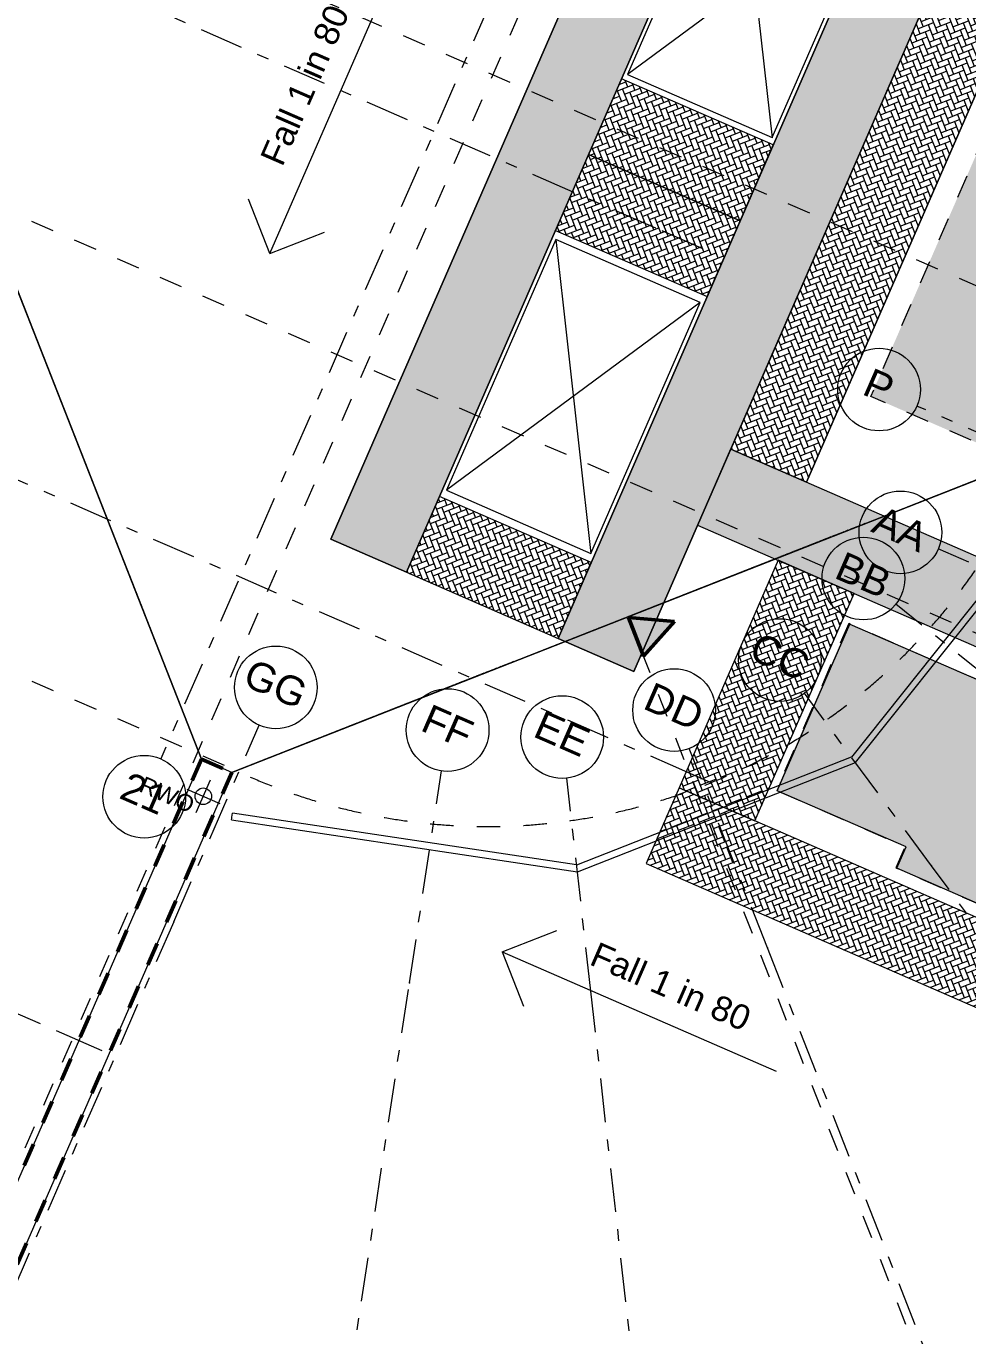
# Model space of a CAD drawing. Header units: millimetres. Extents: x -50172 to 90294, y -80883 to 25069.
# Drawn here: x -32362 to -20971, y -57114 to -41278 of the extents above; entities that cross this region are included whole.
import ezdxf
from ezdxf.enums import TextEntityAlignment as Align

# ---------------------------------------------------------------- set-up
doc = ezdxf.new("R2010")
doc.units = ezdxf.units.MM
doc.header["$MEASUREMENT"] = 0
for name, pattern in [('Dashed', [564.444447, 282.222223, -282.222223]), ('Dot & Dashed', [670.277762, 352.777767, -176.388884, 0, -141.111112]), ('Double Dashed', [1093.611073, 529.166651, -211.666656, 141.111112, -211.666656]), ('Hidden Line', [55, 45, -10])]:
    doc.linetypes.add(name, pattern=pattern)
for name, color, linetype in [('A-20-M_Floor_Slab', 7, 'Continuous'), ('A-20-M_Roof', 7, 'Continuous'), ('A-20-M_Roof_Accessory', 7, 'Continuous'), ('A-25-M_Curtain_Wall', 7, 'Continuous'), ('A-25-M_Wall_Ext', 7, 'Continuous'), ('A-25-M_Wall_Int', 7, 'Continuous'), ('A-95-MC_Marker_Section_P2.Marker', 7, 'Continuous'), ('New_A-15-MG_Structural_Grid_Phase_2', 7, 'Continuous'), ('New_A-20-M_Roof_Accessory', 7, 'Continuous'), ('New_A-95-P_Drawing', 7, 'Continuous')]:
    doc.layers.add(name, color=color, linetype=linetype)
for name, color, linetype, lineweight, true_color in [('A-20-M_Floor_Slab_Pen_No__107', 7, 'Continuous', 15, 0xa6a6a6), ('A-20-M_Roof_Accessory_Pen_No__81', 7, 'Continuous', 20, 0x6a6a6a), ('A-25-M_Curtain_Wall_Pen_No__69', 7, 'Continuous', 20, 0x606060), ('A-25-M_Wall_Ext_Pen_No__107', 7, 'Continuous', 15, 0xa6a6a6), ('A-95-MC_Marker_Section_P2.Marker_Pen_No__25', 7, 'Continuous', 50, 0x2a2a2a), ('New_A-15-MG_Structural_Grid_Phase_2_Pen_No__222', 7, 'Continuous', 13, 0x65af33), ('New_A-20-M_Roof_Accessory_Pen_No__61', 7, 'Continuous', 20, 0x6a6a6a), ('New_A-20-M_Roof_Accessory_Pen_No__81', 7, 'Continuous', 20, 0x6a6a6a), ('New_A-95-P_Drawing_Pen_No__82', 7, 'Continuous', 20, 0xaaaaaa)]:
    doc.layers.add(name, color=color, linetype=linetype, lineweight=lineweight, true_color=true_color)
for name, color, linetype, lineweight in [('A-20-M_Floor_Slab_Pen_No__195', 7, 'Continuous', 35), ('A-20-M_Floor_Slab_Pen_No__4', 7, 'Continuous', 20), ('A-20-M_Roof_Accessory_Pen_No__1', 7, 'Continuous', 13), ('A-20-M_Roof_Accessory_Pen_No__150', 7, 'Continuous', 0), ('A-20-M_Roof_Accessory_Pen_No__156', 5, 'Continuous', 50), ('A-20-M_Roof_Accessory_Pen_No__89', 8, 'Continuous', 20), ('A-20-M_Roof_Pen_No__93', 8, 'Continuous', 13), ('A-25-M_Curtain_Wall_Pen_No__90', 8, 'Continuous', 20), ('A-25-M_Wall_Ext_Pen_No__1', 7, 'Continuous', 13), ('A-25-M_Wall_Int_Pen_No__87', 8, 'Continuous', 20), ('A-95-MC_Marker_Section_P2.Marker_Pen_No__1', 7, 'Continuous', 13), ('New_A-20-M_Roof_Accessory_Pen_No__1', 7, 'Continuous', 13), ('New_A-20-M_Roof_Accessory_Pen_No__156', 5, 'Continuous', 50), ('New_A-95-P_Drawing_Pen_No__1', 7, 'Continuous', 13), ('New_A-95-P_Drawing_Pen_No__89', 8, 'Continuous', 20), ('New_A-95-P_Text_1_50_GA_Pen_No__1', 7, 'Continuous', 13)]:
    doc.layers.add(name, color=color, linetype=linetype, lineweight=lineweight)
doc.styles.add('GENERATED_STYLE_4', font='')
doc.styles.get('GENERATED_STYLE_4').set_extended_font_data('Swis721 BT')
pattern_1 = [(60, (0, 0), (-43.30127, 25), []), (120, (0, 0), (43.30127, 25), [])]

# ---------------------------------------------------------------- blocks, each defined once
blk = doc.blocks.new('Slab_9_1', base_point=(-25087, -41864))
at = {"layer": 'A-20-M_Roof_Accessory_Pen_No__89', "linetype": 'Continuous', "flags": 128}
blk.add_lwpolyline([(-25087, -41864), (-23338, -42626), (-22016, -39594), (-23765, -38831)], close=True, dxfattribs=at)
blk = doc.blocks.new('Slab_10_1', base_point=(-27279, -46890))
at = {"layer": 'A-20-M_Roof_Accessory_Pen_No__89', "linetype": 'Continuous', "flags": 128}
blk.add_lwpolyline([(-27279, -46890), (-25530, -47653), (-24208, -44620), (-25957, -43858)], close=True, dxfattribs=at)
blk = doc.blocks.new('Wall_413_1', base_point=(-38295, -69817))
at = {"layer": 'A-25-M_Wall_Ext_Pen_No__107', "linetype": 'Continuous'}
h = blk.add_hatch(dxfattribs=at)
h.set_pattern_fill('Batt_Insulation_0001', color=256, style=0, pattern_type=2)
h.set_pattern_definition(pattern_1)
h.paths.add_polyline_path([(-38273, -69770, 0.41731), (-673, -54990), (-765, -54950, -0.417301), (-38232, -69679)])
h = blk.add_hatch(dxfattribs=at)
h.set_pattern_fill('Plywood_0001', color=256, style=0, pattern_type=2)
h.set_pattern_definition([(0, (0, 0), (0, 200), [])])
h.paths.add_polyline_path([(-38232, -69679, 0.417301), (-765, -54950), (-781, -54943, -0.417299), (-38224, -69662)])
at = {"layer": 'A-25-M_Wall_Ext_Pen_No__107', "linetype": 'Continuous', "lineweight": 0, "true_color": 0x535353}
for points in [[(-38224, -69662, 0.417299), (-781, -54943), (-783, -54942, -0.417299), (-38223, -69660)], [(-38161, -69524, 0.417286), (-921, -54883), (-923, -54882, -0.417285), (-38160, -69522)]]:
    blk.add_hatch(color=251, dxfattribs=at).paths.add_polyline_path(points)
at = {"layer": 'A-25-M_Wall_Ext_Pen_No__107', "linetype": 'Continuous'}
h = blk.add_hatch(dxfattribs=at)
h.set_pattern_fill('Plaster_0001', color=256, style=0, pattern_type=2)
h.set_pattern_definition([(201.458, (0, 0), (-63.3617, 161.19955), [0, -100]), (201.458, (-14.85, -98.89), (-63.3617, 161.19955), [0, -100])])
h.paths.add_polyline_path([(-38160, -69522, 0.417285), (-923, -54882), (-937, -54876, -0.417284), (-38154, -69508)])
blk.add_hatch(color=256, dxfattribs=at).paths.add_polyline_path([(-38295, -69817, 0.417314), (-625, -55010), (-650, -55000, -0.417312), (-38283, -69792)])
h = blk.add_hatch(dxfattribs=at)
h.set_pattern_fill('Batt_Insulation_0001', color=256, style=0, pattern_type=2)
h.set_pattern_definition(pattern_1)
h.paths.add_polyline_path([(-38283, -69792, 0.417312), (-650, -55000), (-673, -54990, -0.41731), (-38273, -69770)])
at = {"layer": 'A-25-M_Wall_Ext_Pen_No__1', "linetype": 'Continuous'}
for radius, start, end in [(28318, 246.1585, 336.7618), (28300, 246.159, 336.7619), (28298, 246.159, 336.7619), (28148, 246.1625, 336.7628), (28146, 246.1625, 336.7628), (28131, 246.1629, 336.7629), (28470, 246.1551, 336.7609), (28443, 246.1557, 336.7611), (28418, 246.1562, 336.7612)]:
    blk.add_arc((-26785, -43777), radius, start, end, dxfattribs=at)
blk = doc.blocks.new('Wall_436_1', base_point=(-29877, -50874))
at = {"layer": 'A-25-M_Wall_Int_Pen_No__87', "linetype": 'Continuous', "flags": 128}
for points in [[(-29873, -50843), (-29866, -50795)], [(-29866, -50795), (-29865, -50794)], [(-25704, -51421), (-29865, -50794)], [(-29877, -50874), (-29875, -50859)], [(-29877, -50874), (-25694, -51503)], [(-29875, -50859), (-29873, -50844)], [(-29873, -50844), (-29873, -50843)]]:
    blk.add_lwpolyline(points, dxfattribs=at)
blk = doc.blocks.new('Wall_437_1', base_point=(-25694, -51503))
at = {"layer": 'A-25-M_Wall_Int_Pen_No__87', "linetype": 'Continuous', "flags": 128}
for points in [[(-22380, -50116), (-25704, -51421)], [(-25694, -51503), (-22331, -50183)]]:
    blk.add_lwpolyline(points, dxfattribs=at)
blk = doc.blocks.new('Wall_438_1', base_point=(-22331, -50183))
at = {"layer": 'A-25-M_Wall_Int_Pen_No__87', "linetype": 'Continuous', "flags": 128}
for points in [[(-19754, -46825), (-22380, -50116)], [(-19753, -46825), (-19754, -46825)], [(-19715, -46855), (-19753, -46825)], [(-19715, -46856), (-19715, -46855)], [(-19703, -46865), (-19715, -46856)], [(-19691, -46875), (-19703, -46865)], [(-22331, -50183), (-19691, -46875)]]:
    blk.add_lwpolyline(points, dxfattribs=at)
blk = doc.blocks.new('Wall_450_1', base_point=(-30501, -71268))
at = {"layer": 'A-20-M_Floor_Slab_Pen_No__107', "linetype": 'Continuous'}
h = blk.add_hatch(dxfattribs=at)
h.set_pattern_fill('Batt_Insulation_0001', color=256, style=0, pattern_type=2)
h.set_pattern_definition(pattern_1)
h.paths.add_polyline_path([(-1293, -54721, -0.336913), (-30502, -71270), (-30515, -71368, 0.336913), (-1203, -54760)])
at = {"layer": 'A-20-M_Floor_Slab_Pen_No__195', "linetype": 'Hidden Line'}
for radius in [27739, 27737]:
    blk.add_arc((-26784, -43782), radius, 262.2968, 336.7743, dxfattribs=at)
at = {"layer": 'A-20-M_Floor_Slab_Pen_No__4', "linetype": 'Continuous'}
blk.add_arc((-26784, -43782), 27837, 262.2968, 336.7743, dxfattribs=at)
blk = doc.blocks.new('Morph_1_1')
at = {"layer": 'A-20-M_Roof_Pen_No__93', "linetype": 'Continuous', "flags": 128}
for points in [[(-30242, -50141), (-38471, -69014)], [(-29875, -50301), (-30242, -50141)], [(-37898, -68700), (-29875, -50301)]]:
    blk.add_lwpolyline(points, dxfattribs=at)
blk = doc.blocks.new('Morph_2_1')
at = {"layer": 'A-20-M_Roof_Pen_No__93', "linetype": 'Continuous', "flags": 128}
for points in [[(-29875, -50301), (-20134, -46476)], [(-37898, -68700), (-29875, -50301)]]:
    blk.add_lwpolyline(points, dxfattribs=at)
blk = doc.blocks.new('Morph_5_1')
at = {"layer": 'A-20-M_Roof_Pen_No__93', "linetype": 'Continuous', "flags": 128}
for points in [[(-30242, -50141), (-36281, -34763)], [(-20134, -46476), (-29875, -50301)], [(-29875, -50301), (-30242, -50141)]]:
    blk.add_lwpolyline(points, dxfattribs=at)
blk = doc.blocks.new('Morph_6_1')
at = {"layer": 'A-20-M_Roof_Pen_No__93', "linetype": 'Continuous', "flags": 128}
for points in [[(-36281, -34762), (-30242, -50141)], [(-30242, -50141), (-38471, -69014)]]:
    blk.add_lwpolyline(points, dxfattribs=at)
blk = doc.blocks.new('Standard grid marker_5')
at = {"layer": 'New_A-15-MG_Structural_Grid_Phase_2_Pen_No__222', "linetype": 'Double Dashed'}
for p, q in [((705, 0), (14640, 0)), ((14640, 0), (15346, 0))]:
    blk.add_line(p, q, dxfattribs=at)
at = {"layer": 'New_A-15-MG_Structural_Grid_Phase_2_Pen_No__222', "style": 'GENERATED_STYLE_4'}
blk.add_attdef('AC_MarkerText_1', text='', height=350, rotation=360, dxfattribs=at).set_placement((-500, 43), align=Align.MIDDLE_CENTER)
blk = doc.blocks.new('Standard grid marker_6')
at = {"layer": 'New_A-15-MG_Structural_Grid_Phase_2_Pen_No__222', "linetype": 'Double Dashed'}
for p, q in [((705, 0), (20649, 0)), ((20649, 0), (21354, 0))]:
    blk.add_line(p, q, dxfattribs=at)
at = {"layer": 'New_A-15-MG_Structural_Grid_Phase_2_Pen_No__222', "style": 'GENERATED_STYLE_4'}
blk.add_attdef('AC_MarkerText_1', text='', height=350, rotation=360, dxfattribs=at).set_placement((-500, 34), align=Align.MIDDLE_CENTER)
blk = doc.blocks.new('Standard grid marker_7')
at = {"layer": 'New_A-15-MG_Structural_Grid_Phase_2_Pen_No__222', "linetype": 'Double Dashed'}
for p, q in [((705, 0), (17720, 0)), ((17720, 0), (18425, 0))]:
    blk.add_line(p, q, dxfattribs=at)
at = {"layer": 'New_A-15-MG_Structural_Grid_Phase_2_Pen_No__222', "style": 'GENERATED_STYLE_4'}
blk.add_attdef('AC_MarkerText_1', text='', height=350, rotation=360, dxfattribs=at).set_placement((-500, 43), align=Align.MIDDLE_CENTER)
blk = doc.blocks.new('Standard grid marker_9')
at = {"layer": 'New_A-15-MG_Structural_Grid_Phase_2_Pen_No__222', "linetype": 'Double Dashed'}
for q in [(19508, 0), (0, 0)]:
    blk.add_line((2591, 0), q, dxfattribs=at)
at = {"layer": 'New_A-15-MG_Structural_Grid_Phase_2_Pen_No__222', "linetype": 'Continuous'}
blk.add_circle((-500, 0), 500, dxfattribs=at)
at = {"layer": 'New_A-15-MG_Structural_Grid_Phase_2_Pen_No__222', "linetype": 'Double Dashed'}
blk.add_point((2591, 0), dxfattribs=at)
blk.add_point((2591, 0), dxfattribs=at)
at = {"layer": 'New_A-15-MG_Structural_Grid_Phase_2_Pen_No__222', "style": 'GENERATED_STYLE_4'}
for tag, p in [('AC_MarkerText_1_0', (-500, 43)), ('AC_MarkerText_1_1', (22599, 43))]:
    blk.add_attdef(tag, text='', height=350, rotation=90, dxfattribs=at).set_placement(p, align=Align.MIDDLE_CENTER)
blk = doc.blocks.new('Standard grid marker_10')
at = {"layer": 'New_A-15-MG_Structural_Grid_Phase_2_Pen_No__222', "linetype": 'Double Dashed'}
for p, q in [((2591, 0), (19605, 0)), ((19605, 0), (22196, 0))]:
    blk.add_line(p, q, dxfattribs=at)
at = {"layer": 'New_A-15-MG_Structural_Grid_Phase_2_Pen_No__222', "linetype": 'Continuous'}
blk.add_circle((22696, 0), 500, dxfattribs=at)
at = {"layer": 'New_A-15-MG_Structural_Grid_Phase_2_Pen_No__222', "linetype": 'Double Dashed'}
blk.add_point((19605, 0), dxfattribs=at)
blk.add_point((19605, 0), dxfattribs=at)
at = {"layer": 'New_A-15-MG_Structural_Grid_Phase_2_Pen_No__222', "style": 'GENERATED_STYLE_4'}
for tag, p in [('AC_MarkerText_1_0', (-500, 43)), ('AC_MarkerText_1_1', (22696, 43))]:
    blk.add_attdef(tag, text='', height=350, rotation=255.0108, dxfattribs=at).set_placement(p, align=Align.MIDDLE_CENTER)
blk = doc.blocks.new('Standard grid marker_11')
at = {"layer": 'New_A-15-MG_Structural_Grid_Phase_2_Pen_No__222', "linetype": 'Double Dashed'}
for p, q in [((2591, 0), (19495, 0)), ((19495, 0), (22085, 0))]:
    blk.add_line(p, q, dxfattribs=at)
at = {"layer": 'New_A-15-MG_Structural_Grid_Phase_2_Pen_No__222', "linetype": 'Continuous'}
blk.add_circle((22585, 0), 500, dxfattribs=at)
at = {"layer": 'New_A-15-MG_Structural_Grid_Phase_2_Pen_No__222', "linetype": 'Double Dashed'}
blk.add_point((19495, 0), dxfattribs=at)
blk.add_point((19495, 0), dxfattribs=at)
at = {"layer": 'New_A-15-MG_Structural_Grid_Phase_2_Pen_No__222', "style": 'GENERATED_STYLE_4'}
for tag, p in [('AC_MarkerText_1_0', (-500, 43)), ('AC_MarkerText_1_1', (22585, 43))]:
    blk.add_attdef(tag, text='', height=350, rotation=240.0028, dxfattribs=at).set_placement(p, align=Align.MIDDLE_CENTER)
blk = doc.blocks.new('Standard grid marker_12')
at = {"layer": 'New_A-15-MG_Structural_Grid_Phase_2_Pen_No__222', "linetype": 'Double Dashed'}
for p, q in [((2591, 0), (19515, 0)), ((19515, 0), (19515, 0)), ((19515, 0), (22105, 0))]:
    blk.add_line(p, q, dxfattribs=at)
at = {"layer": 'New_A-15-MG_Structural_Grid_Phase_2_Pen_No__222', "linetype": 'Continuous'}
blk.add_circle((22605, 0), 500, dxfattribs=at)
at = {"layer": 'New_A-15-MG_Structural_Grid_Phase_2_Pen_No__222', "linetype": 'Double Dashed'}
blk.add_point((19515, 0), dxfattribs=at)
at = {"layer": 'New_A-15-MG_Structural_Grid_Phase_2_Pen_No__222', "style": 'GENERATED_STYLE_4'}
for tag, p in [('AC_MarkerText_1_0', (-500, 43)), ('AC_MarkerText_1_1', (22605, 43))]:
    blk.add_attdef(tag, text='', height=350, rotation=225.0159, dxfattribs=at).set_placement(p, align=Align.MIDDLE_CENTER)
blk = doc.blocks.new('Standard grid marker_13')
at = {"layer": 'New_A-15-MG_Structural_Grid_Phase_2_Pen_No__222', "linetype": 'Double Dashed'}
for p, q in [((2591, 0), (19354, 0)), ((19354, 0), (21945, 0))]:
    blk.add_line(p, q, dxfattribs=at)
at = {"layer": 'New_A-15-MG_Structural_Grid_Phase_2_Pen_No__222', "linetype": 'Continuous'}
blk.add_circle((22445, 0), 500, dxfattribs=at)
at = {"layer": 'New_A-15-MG_Structural_Grid_Phase_2_Pen_No__222', "linetype": 'Double Dashed'}
blk.add_point((19354, 0), dxfattribs=at)
blk.add_point((19354, 0), dxfattribs=at)
at = {"layer": 'New_A-15-MG_Structural_Grid_Phase_2_Pen_No__222', "style": 'GENERATED_STYLE_4'}
for tag, p in [('AC_MarkerText_1_0', (-500, 44)), ('AC_MarkerText_1_1', (22445, 44))]:
    blk.add_attdef(tag, text='', height=350, rotation=210.0234, dxfattribs=at).set_placement(p, align=Align.MIDDLE_CENTER)
blk = doc.blocks.new('Standard grid marker_14')
at = {"layer": 'New_A-15-MG_Structural_Grid_Phase_2_Pen_No__222', "linetype": 'Double Dashed'}
blk.add_line((19468, 1), (22058, 1), dxfattribs=at)
at = {"layer": 'New_A-15-MG_Structural_Grid_Phase_2_Pen_No__222', "linetype": 'Continuous'}
blk.add_circle((22558, 1), 500, dxfattribs=at)
at = {"layer": 'New_A-15-MG_Structural_Grid_Phase_2_Pen_No__222', "style": 'GENERATED_STYLE_4'}
for tag, p in [('AC_MarkerText_1_0', (-500, 44)), ('AC_MarkerText_1_1', (22558, 44))]:
    blk.add_attdef(tag, text='', height=350, rotation=195.0277, dxfattribs=at).set_placement(p, align=Align.MIDDLE_CENTER)
blk = doc.blocks.new('Standard grid marker_15')
at = {"layer": 'New_A-15-MG_Structural_Grid_Phase_2_Pen_No__222', "linetype": 'Double Dashed'}
blk.add_line((20064, 0), (22654, 0), dxfattribs=at)
at = {"layer": 'New_A-15-MG_Structural_Grid_Phase_2_Pen_No__222', "linetype": 'Continuous'}
blk.add_circle((23154, 0), 500, dxfattribs=at)
at = {"layer": 'New_A-15-MG_Structural_Grid_Phase_2_Pen_No__222', "style": 'GENERATED_STYLE_4'}
for tag, p in [('AC_MarkerText_1_0', (-500, 43)), ('AC_MarkerText_1_1', (23154, 43))]:
    blk.add_attdef(tag, text='', height=350, rotation=180, dxfattribs=at).set_placement(p, align=Align.MIDDLE_CENTER)
blk = doc.blocks.new('Standard grid marker_26')
at = {"layer": 'New_A-15-MG_Structural_Grid_Phase_2_Pen_No__222', "linetype": 'Double Dashed'}
blk.add_arc((0, 0), 27978, 0, 90.636, dxfattribs=at)
at = {"layer": 'New_A-15-MG_Structural_Grid_Phase_2_Pen_No__222', "style": 'GENERATED_STYLE_4'}
blk.add_attdef('AC_MarkerText_1', text='', height=350, rotation=90.3066, dxfattribs=at).set_placement((-1326, 28008), align=Align.MIDDLE_CENTER)
blk = doc.blocks.new('Beam_9_1', base_point=(-37983, -69091))
at = {"layer": 'A-25-M_Curtain_Wall_Pen_No__69', "linetype": 'Dot & Dashed'}
blk.add_arc((-26783, -43782), 27676, 246.129, 336.4401, dxfattribs=at)
at = {"layer": 'A-25-M_Curtain_Wall_Pen_No__90', "linetype": 'Hidden Line'}
for radius, start in [(27676, 246.129), (28489, 246.1079)]:
    blk.add_arc((-26783, -43782), radius, start, 336.4401, dxfattribs=at)
blk = doc.blocks.new('Polyline_4_1', base_point=(-29414, -44028))
at = {"layer": 'New_A-20-M_Roof_Accessory_Pen_No__1', "linetype": 'Continuous'}
for q in [(-29672, -43369), (-28755, -43769)]:
    blk.add_line((-29414, -44028), q, dxfattribs=at)
at = {"layer": 'New_A-20-M_Roof_Accessory_Pen_No__81', "linetype": 'Continuous', "flags": 128}
blk.add_lwpolyline([(-29414, -44028), (-27970, -40716)], dxfattribs=at)
blk = doc.blocks.new('Polyline_6_1', base_point=(-26602, -52469))
at = {"layer": 'New_A-20-M_Roof_Accessory_Pen_No__1', "linetype": 'Continuous'}
for q in [(-25944, -52211), (-26344, -53128)]:
    blk.add_line((-26602, -52469), q, dxfattribs=at)
at = {"layer": 'New_A-20-M_Roof_Accessory_Pen_No__81', "linetype": 'Continuous', "flags": 128}
blk.add_lwpolyline([(-26602, -52469), (-23291, -53913)], dxfattribs=at)
blk = doc.blocks.new('Slab_14_1', base_point=(-20726, -48930))
at = {"layer": 'New_A-95-P_Drawing_Pen_No__89', "linetype": 'Continuous', "flags": 128}
blk.add_lwpolyline([(-20726, -48930), (-15914, -51029), (-17017, -53559), (-18759, -52799), (-18887, -53092), (-20308, -52473), (-20180, -52180), (-21830, -51460), (-21718, -51203), (-23276, -50523), (-22397, -48508), (-20839, -49187)], close=True, dxfattribs=at)
blk = doc.blocks.new('Standard grid marker_40')
at = {"layer": 'New_A-15-MG_Structural_Grid_Phase_2_Pen_No__222', "linetype": 'Double Dashed'}
blk.add_line((18746, 0), (0, 0), dxfattribs=at)
at = {"layer": 'New_A-15-MG_Structural_Grid_Phase_2_Pen_No__222', "linetype": 'Continuous'}
blk.add_circle((-500, 0), 500, dxfattribs=at)
at = {"layer": 'New_A-15-MG_Structural_Grid_Phase_2_Pen_No__222', "style": 'GENERATED_STYLE_4'}
for tag, p in [('AC_MarkerText_1_0', (-500, 41)), ('AC_MarkerText_1_1', (58742, 41))]:
    blk.add_attdef(tag, text='', height=350, rotation=270, dxfattribs=at).set_placement(p, align=Align.MIDDLE_CENTER)
blk = doc.blocks.new('Standard grid marker_42')
at = {"layer": 'New_A-15-MG_Structural_Grid_Phase_2_Pen_No__222', "linetype": 'Double Dashed'}
blk.add_line((16869, 0), (23548, 0), dxfattribs=at)
at = {"layer": 'New_A-15-MG_Structural_Grid_Phase_2_Pen_No__222', "linetype": 'Continuous'}
blk.add_circle((24048, 0), 500, dxfattribs=at)
at = {"layer": 'New_A-15-MG_Structural_Grid_Phase_2_Pen_No__222', "style": 'GENERATED_STYLE_4'}
for tag, p in [('AC_MarkerText_1_0', (-500, 43)), ('AC_MarkerText_1_1', (24048, 43))]:
    blk.add_attdef(tag, text='', height=350, rotation=180, dxfattribs=at).set_placement(p, align=Align.MIDDLE_CENTER)
blk = doc.blocks.new('Cutting Plane_1_1', base_point=(-16058, -71396))
at = {"layer": 'A-95-MC_Marker_Section_P2.Marker_Pen_No__25', "linetype": 'Continuous'}
blk.add_hatch(color=256, dxfattribs=at).paths.add_polyline_path([(-25077, -48428), (-24895, -48894), (-24521, -48478)])
at = {"layer": 'A-95-MC_Marker_Section_P2.Marker_Pen_No__1', "linetype": 'Dashed'}
blk.add_line((-16149, -71164), (-24895, -48894), dxfattribs=at)
at = {"layer": 'A-95-MC_Marker_Section_P2.Marker_Pen_No__25', "linetype": 'Continuous'}
for p, q in [((-25077, -48428), (-24895, -48894)), ((-24521, -48478), (-25077, -48428)), ((-24895, -48894), (-24521, -48478))]:
    blk.add_line(p, q, dxfattribs=at)
blk = doc.blocks.new('Cutting Plane_6_1', base_point=(10470, -62287))
at = {"layer": 'A-95-MC_Marker_Section_P2.Marker_Pen_No__1', "linetype": 'Dashed'}
blk.add_line((3665, -59319), (-44301, -38404), dxfattribs=at)
blk = doc.blocks.new('Cutting Plane_7_1', base_point=(-15692, -10946))
at = {"layer": 'A-95-MC_Marker_Section_P2.Marker_Pen_No__1', "linetype": 'Dashed'}
blk.add_line((-20308, -27164), (-38549, -68998), dxfattribs=at)
blk = doc.blocks.new('Cutting Plane_8_1', base_point=(12010, -58755))
at = {"layer": 'A-95-MC_Marker_Section_P2.Marker_Pen_No__1', "linetype": 'Dashed'}
blk.add_line((11781, -58655), (-40955, -35660), dxfattribs=at)

msp = doc.modelspace()

# ---------------------------------------------------------------- hatches: boundary and pattern name
at = {"layer": 'A-20-M_Roof_Accessory_Pen_No__150', "linetype": 'Continuous'}
h = msp.add_hatch(dxfattribs=at)
h.set_pattern_fill('Brick_Floor___Laid_Flat__BB', color=256, style=0, pattern_type=2)
h.set_pattern_definition([(291.4404, (-27477.45, -45872.46), (249.454, 97.963), [201, -67]), (291.4404, (-27341.6, -46035.06), (249.454, 97.963), [201, -67]), (291.4404, (-27303.74, -45948.2), (249.454, 97.963), [201, -67]), (291.4404, (-27265.87, -45861.35), (249.454, 97.963), [201, -67]), (21.4404, (-27428.47, -45997.18), (-97.963, 249.454), [201, -67]), (21.4404, (-27390.6, -45910.33), (-97.963, 249.454), [201, -67]), (21.4404, (-27352.72, -45823.48), (-97.963, 249.454), [201, -67]), (21.4404, (-27216.88, -45986.07), (-97.963, 249.454), [201, -67])])
h.paths.add_polyline_path([(-24681.2, -38315.7), (-28678.2, -47482.2), (-27761.6, -47881.9), (-23764.5, -38715.4)])
h = msp.add_hatch(dxfattribs=at)
h.set_pattern_fill('Brick_Floor___Laid_Flat__BB', color=256, style=0, pattern_type=2)
h.set_pattern_definition([(291.4404, (-24556.56, -46621.27), (249.454, 97.963), [201, -67]), (291.4404, (-24420.73, -46783.87), (249.454, 97.963), [201, -67]), (291.4404, (-24382.85, -46697.02), (249.454, 97.963), [201, -67]), (291.4404, (-24344.98, -46610.17), (249.454, 97.963), [201, -67]), (21.4404, (-24507.58, -46746), (-97.963, 249.454), [201, -67]), (21.4404, (-24469.7, -46659.15), (-97.963, 249.454), [201, -67]), (21.4404, (-24431.84, -46572.3), (-97.963, 249.454), [201, -67]), (21.4404, (-24296, -46734.9), (-97.963, 249.454), [201, -67])])
h.paths.add_polyline_path([(-21931.3, -39514.8), (-25928.3, -48681.3), (-25011.6, -49081), (-21014.6, -39914.5)])
h = msp.add_hatch(dxfattribs=at)
h.set_pattern_fill('Brick_Floor___Laid_Flat__BB', color=256, style=0, pattern_type=2)
h.set_pattern_definition([(291.4404, (-21860.35, -43148.4), (249.454, 97.963), [201, -67]), (291.4404, (-21724.52, -43311), (249.454, 97.963), [201, -67]), (291.4404, (-21686.65, -43224.14), (249.454, 97.963), [201, -67]), (291.4404, (-21648.77, -43137.3), (249.454, 97.963), [201, -67]), (21.4404, (-21811.37, -43273.12), (-97.963, 249.454), [201, -67]), (21.4404, (-21773.5, -43186.27), (-97.963, 249.454), [201, -67]), (21.4404, (-21735.63, -43099.42), (-97.963, 249.454), [201, -67]), (21.4404, (-21599.8, -43262.02), (-97.963, 249.454), [201, -67])])
h.paths.add_polyline_path([(-21014.6, -39914.5), (-23839.9, -46393.8), (-22923.3, -46793.5), (-20098, -40314.2)])
h = msp.add_hatch(dxfattribs=at)
h.set_pattern_fill('Brick_Floor___Laid_Flat__BB', color=256, style=0, pattern_type=2)
h.set_pattern_definition([(21.44, (-24795.4, -43482.94), (-97.963, 249.454), [201, -67]), (21.44, (-24632.8, -43347.1), (-97.963, 249.454), [201, -67]), (21.44, (-24719.65, -43309.23), (-97.963, 249.454), [201, -67]), (21.44, (-24806.5, -43271.36), (-97.963, 249.454), [201, -67]), (111.44, (-24670.67, -43433.96), (249.454, 97.963), [201, -67]), (111.44, (-24757.52, -43396.08), (249.454, 97.963), [201, -67]), (111.44, (-24844.38, -43358.2), (249.454, 97.963), [201, -67]), (111.44, (-24681.78, -43222.38), (249.454, 97.963), [201, -67])])
h.paths.add_polyline_path([(-25559.1, -42830.9), (-23725.8, -43630.3), (-23326.1, -42713.7), (-25159.4, -41914.2)])
h = msp.add_hatch(dxfattribs=at)
h.set_pattern_fill('Brick_Floor___Laid_Flat__BB', color=256, style=0, pattern_type=2)
h.set_pattern_definition([(21.44, (-24972.14, -43963.5), (-97.963, 249.454), [201, -67]), (21.44, (-24809.54, -43827.67), (-97.963, 249.454), [201, -67]), (21.44, (-24896.4, -43789.8), (-97.963, 249.454), [201, -67]), (21.44, (-24983.25, -43751.92), (-97.963, 249.454), [201, -67]), (111.44, (-24847.42, -43914.52), (249.454, 97.963), [201, -67]), (111.44, (-24934.27, -43876.65), (249.454, 97.963), [201, -67]), (111.44, (-25021.12, -43838.78), (249.454, 97.963), [201, -67]), (111.44, (-24858.52, -43702.94), (249.454, 97.963), [201, -67])])
h.paths.add_polyline_path([(-25958.8, -43747.5), (-24125.5, -44546.9), (-23725.8, -43630.3), (-25559.1, -42830.9)])
h = msp.add_hatch(dxfattribs=at)
h.set_pattern_fill('Brick_Floor___Laid_Flat__BB', color=256, style=0, pattern_type=2)
h.set_pattern_definition([(21.4404, (-23525.87, -47263.58), (-97.963, 249.454), [201, -67]), (21.4404, (-23363.27, -47127.75), (-97.963, 249.454), [201, -67]), (21.4404, (-23450.12, -47089.87), (-97.963, 249.454), [201, -67]), (21.4404, (-23536.98, -47052), (-97.963, 249.454), [201, -67]), (111.4404, (-23401.14, -47214.6), (249.454, 97.963), [201, -67]), (111.4404, (-23488, -47176.73), (249.454, 97.963), [201, -67]), (111.4404, (-23574.85, -47138.86), (249.454, 97.963), [201, -67]), (111.4404, (-23412.25, -47003.02), (249.454, 97.963), [201, -67])])
h.paths.add_polyline_path([(-24239.8, -47310.9), (-8411.3, -54212.9), (-7611.9, -52379.7), (-9445.6, -51580.1), (-9845.3, -52496.7), (-23840.1, -46394.3)])
h = msp.add_hatch(dxfattribs=at)
h.set_pattern_fill('Brick_Floor___Laid_Flat__BB', color=256, style=0, pattern_type=2)
h.set_pattern_definition([(21.44, (-26680.5, -47843.67), (-97.963, 249.454), [201, -67]), (21.44, (-26517.9, -47707.84), (-97.963, 249.454), [201, -67]), (21.44, (-26604.74, -47669.96), (-97.963, 249.454), [201, -67]), (21.44, (-26691.6, -47632.1), (-97.963, 249.454), [201, -67]), (111.44, (-26555.76, -47794.7), (249.454, 97.963), [201, -67]), (111.44, (-26642.62, -47756.82), (249.454, 97.963), [201, -67]), (111.44, (-26729.47, -47718.95), (249.454, 97.963), [201, -67]), (111.44, (-26566.87, -47583.1), (249.454, 97.963), [201, -67])])
h.paths.add_polyline_path([(-27761.6, -47881.9), (-25928.3, -48681.3), (-25528.6, -47764.6), (-27361.9, -46965.2)])
h = msp.add_hatch(dxfattribs=at)
h.set_pattern_fill('Brick_Floor___Laid_Flat__BB', color=256, style=0, pattern_type=2)
h.set_pattern_definition([(291.44, (-23098.06, -48149.12), (249.454, 97.963), [201, -67]), (291.44, (-22962.22, -48311.72), (249.454, 97.963), [201, -67]), (291.44, (-22924.35, -48224.87), (249.454, 97.963), [201, -67]), (291.44, (-22886.48, -48138), (249.454, 97.963), [201, -67]), (21.44, (-23049.08, -48273.85), (-97.963, 249.454), [201, -67]), (21.44, (-23011.2, -48187), (-97.963, 249.454), [201, -67]), (21.44, (-22973.33, -48100.14), (-97.963, 249.454), [201, -67]), (21.44, (-22837.5, -48262.74), (-97.963, 249.454), [201, -67])])
h.paths.add_polyline_path([(-23263.9, -47736.4), (-24463, -50486.4), (-23546.4, -50886.1), (-22347.3, -48136.2)])
h = msp.add_hatch(dxfattribs=at)
h.set_pattern_fill('Brick_Floor___Laid_Flat__BB', color=256, style=0, pattern_type=2)
h.set_pattern_definition([(21.4404, (-22288.29, -52159.65), (-97.963, 249.454), [201, -67]), (21.4404, (-22125.69, -52023.82), (-97.963, 249.454), [201, -67]), (21.4404, (-22212.54, -51985.95), (-97.963, 249.454), [201, -67]), (21.4404, (-22299.4, -51948.07), (-97.963, 249.454), [201, -67]), (111.4404, (-22163.56, -52110.67), (249.454, 97.963), [201, -67]), (111.4404, (-22250.4, -52072.8), (249.454, 97.963), [201, -67]), (111.4404, (-22337.27, -52034.93), (249.454, 97.963), [201, -67]), (111.4404, (-22174.67, -51899.1), (249.454, 97.963), [201, -67])])
h.paths.add_polyline_path([(-24862.7, -51403), (-17529.6, -54600.6), (-17129.9, -53684), (-24463, -50486.4)])
at = {"layer": 'New_A-95-P_Drawing_Pen_No__82', "linetype": 'Continuous', "lineweight": 0, "true_color": 0x2a2a2a}
for points in [[(-20360.2, -41663.4), (-18695.4, -42389.4), (-20479.6, -46481.2), (-22144.4, -45755.3)], [(-31000.8, -67079.5), (-31521.1, -70510), (-29294.2, -70845.4), (-29000.8, -68897), (-23858.9, -69671.4), (-18647, -67626.3), (-17906.8, -69473.8), (-15832.9, -68638.3), (-16552.5, -66804.4), (-9482.1, -64030), (-8059, -60766.5), (-7765.4, -60894.5), (-6575.1, -61877.5), (-5137.6, -60160.2), (-6332.7, -59159.6), (-6576.4, -58958.4), (-6866.1, -58832.1), (-7159.7, -58704), (-5858.3, -55719.4), (-15993.4, -51300), (-15873.6, -51025.1), (-20731.8, -48906.7), (-20851.6, -49181.6), (-22409.9, -48502.1), (-23288.9, -50517.8), (-21730.6, -51197.3), (-21842.7, -51454.4), (-20192.7, -52173.9), (-20340.6, -52513), (-18919.8, -53132.6), (-18771.9, -52793.4), (-17076.2, -53532.9), (-16964, -53275.7), (-14122.4, -54514.8), (-12343.4, -54525.7), (-11583.1, -54857.3), (-13410.5, -59048.3, -0.1989124), (-13823.9, -59446.6), (-24028.3, -63475.1), (-30287.7, -62494.4), (-30767, -65553.7), (-28544.1, -65902), (-28297.9, -64330.5), (-23868.2, -65024.6), (-20230, -63588.3), (-19748.3, -64808.5), (-17655.5, -63982.3), (-18137.2, -62762.1), (-13275.6, -60842.8, 0.1989124), (-12035.6, -59647.8), (-11810.1, -59130.8), (-11516.6, -59258.8), (-10788.8, -59859.8), (-10616.5, -59651.3), (-9356.1, -58125), (-10327.5, -57322.7), (-10617.2, -57196.4), (-10910.8, -57068.4), (-10208.1, -55456.8), (-7832, -56492.9), (-10608.6, -62860.7), (-24032.9, -68128.3)]]:
    msp.add_hatch(color=250, dxfattribs=at).paths.add_polyline_path(points)

# ---------------------------------------------------------------- linework, layer by layer
at = {"layer": 'A-20-M_Roof_Accessory_Pen_No__1', "linetype": 'Continuous', "flags": 128}
for points in [[(-24681.2, -38315.7), (-28678.2, -47482.2), (-27761.6, -47881.9), (-23764.5, -38715.4)], [(-21931.3, -39514.8), (-25928.3, -48681.3), (-25011.6, -49081), (-21014.6, -39914.5)], [(-21014.6, -39914.5), (-23839.9, -46393.8), (-22923.3, -46793.5), (-20098, -40314.2)], [(-25559.1, -42830.9), (-23725.8, -43630.3), (-23326.1, -42713.7), (-25159.4, -41914.2)], [(-25958.8, -43747.5), (-24125.5, -44546.9), (-23725.8, -43630.3), (-25559.1, -42830.9)], [(-24239.8, -47310.9), (-8411.3, -54212.9), (-7611.9, -52379.7), (-9445.6, -51580.1), (-9845.3, -52496.7), (-23840.1, -46394.3)], [(-27761.6, -47881.9), (-25928.3, -48681.3), (-25528.6, -47764.6), (-27361.9, -46965.2)], [(-23263.9, -47736.4), (-24463, -50486.4), (-23546.4, -50886.1), (-22347.3, -48136.2)], [(-24862.7, -51403), (-17529.6, -54600.6), (-17129.9, -53684), (-24463, -50486.4)]]:
    msp.add_lwpolyline(points, close=True, dxfattribs=at)
at = {"layer": 'A-20-M_Roof_Accessory_Pen_No__156', "linetype": 'Dashed', "flags": 128}
msp.add_lwpolyline([(-30241.9, -50141.2), (-29875.2, -50301.1)], dxfattribs=at)
for points in [[(-38653.1, -69626), (-38191.4, -68567.1, 0.4219059), (-1707.3, -54542.5)], [(-38286.5, -69785.9), (-37986.7, -69098.4, 0.4175706), (-1339.7, -54700.2)]]:
    msp.add_lwpolyline(points, format="xyb", dxfattribs=at)
at = {"layer": 'A-20-M_Roof_Accessory_Pen_No__81', "linetype": 'Continuous', "flags": 128}
for points in [[(-24681.2, -38315.7), (-23764.5, -38715.4), (-27761.6, -47881.9), (-28678.2, -47482.2)], [(-21931.3, -39514.8), (-21014.6, -39914.5), (-25011.6, -49081), (-25928.3, -48681.3)], [(-21014.6, -39914.5), (-20098, -40314.2), (-22923.3, -46793.5), (-23839.9, -46393.8)], [(-25559.1, -42830.9), (-23725.8, -43630.3), (-23326.1, -42713.7), (-25159.4, -41914.2)], [(-25958.8, -43747.5), (-24125.5, -44546.9), (-23725.8, -43630.3), (-25559.1, -42830.9)], [(-24239.8, -47310.9), (-8411.3, -54212.9), (-7611.9, -52379.7), (-9445.6, -51580.1), (-9845.3, -52496.7), (-23840.1, -46394.3)], [(-27761.6, -47881.9), (-25928.3, -48681.3), (-25528.6, -47764.6), (-27361.9, -46965.2)], [(-23263.9, -47736.4), (-24463, -50486.4), (-23546.4, -50886.1), (-22347.3, -48136.2)], [(-24862.7, -51403), (-17529.6, -54600.6), (-17129.9, -53684), (-24463, -50486.4)]]:
    msp.add_lwpolyline(points, close=True, dxfattribs=at)
for points in [[(-23764.9, -38831.3), (-23338.2, -42626.2)], [(-22015.9, -39594), (-25087.1, -41863.6)], [(-25956.7, -43857.8), (-25529.9, -47652.7)], [(-24207.7, -44620.4), (-27278.9, -46890)]]:
    msp.add_lwpolyline(points, dxfattribs=at)
at = {"layer": 'New_A-20-M_Roof_Accessory_Pen_No__156', "linetype": 'Dashed', "flags": 128}
for points in [[(-30241.9, -50141.2), (-38243.9, -68492.4)], [(-29875.2, -50301.1), (-37877.2, -68652.3)]]:
    msp.add_lwpolyline(points, dxfattribs=at)
msp.add_lwpolyline([(-38070.3, -69095.9), (-37276.5, -69441.5, 0.411078), (-936.9, -55214.3)], format="xyb", dxfattribs=at)
at = {"layer": 'New_A-20-M_Roof_Accessory_Pen_No__61', "linetype": 'Continuous', "flags": 128}
for points in [[(-30417.3, -50503.6), (-30021.4, -50676.2)], [(-30305.7, -50787.9), (-30133, -50391.9)]]:
    msp.add_lwpolyline(points, dxfattribs=at)
at = {"layer": 'New_A-20-M_Roof_Accessory_Pen_No__61', "linetype": 'Continuous'}
msp.add_circle((-30219.3, -50589.9), 100, dxfattribs=at)
at = {"layer": 'New_A-20-M_Roof_Accessory_Pen_No__81', "linetype": 'Hidden Line', "flags": 128}
for points in [[(-36389.2, -34487.7), (-30241.9, -50141.2)], [(-20169.4, -46489.5), (-29875.2, -50301.1)]]:
    msp.add_lwpolyline(points, dxfattribs=at)
at = {"layer": 'New_A-95-P_Drawing_Pen_No__1', "linetype": 'Dashed'}
msp.add_line((-32810.9, -48972.8), (-29924.8, -50231.3), dxfattribs=at)
at = {"layer": 'New_A-95-P_Drawing_Pen_No__1', "linetype": 'Dashed', "flags": 128}
msp.add_lwpolyline([(-20360.2, -41663.4), (-18695.4, -42389.4), (-20479.6, -46481.2), (-22144.4, -45755.3)], close=True, dxfattribs=at)
msp.add_lwpolyline([(-31000.8, -67079.5), (-31521.1, -70510), (-29294.2, -70845.4), (-29000.8, -68897), (-23858.9, -69671.4), (-18647, -67626.3), (-17906.8, -69473.8), (-15832.9, -68638.3), (-16552.5, -66804.4), (-9482.1, -64030), (-8059, -60766.5), (-7765.4, -60894.5), (-6575.1, -61877.5), (-5137.6, -60160.2), (-6332.7, -59159.6), (-6576.4, -58958.4), (-6866.1, -58832.1), (-7159.7, -58704), (-5858.3, -55719.4), (-15993.4, -51300), (-15873.6, -51025.1), (-20731.8, -48906.7), (-20851.6, -49181.6), (-22409.9, -48502.1), (-23288.9, -50517.8), (-21730.6, -51197.3), (-21842.7, -51454.4), (-20192.7, -52173.9), (-20340.6, -52513), (-18919.8, -53132.6), (-18771.9, -52793.4), (-17076.2, -53532.9), (-16964, -53275.7), (-14122.4, -54514.8), (-12343.4, -54525.7), (-11583.1, -54857.3), (-13410.5, -59048.3, -0.1989124), (-13823.9, -59446.6), (-24028.3, -63475.1), (-30287.7, -62494.4), (-30767, -65553.7), (-28544.1, -65902), (-28297.9, -64330.5), (-23868.2, -65024.6), (-20230, -63588.3), (-19748.3, -64808.5), (-17655.5, -63982.3), (-18137.2, -62762.1), (-13275.6, -60842.8, 0.1989124), (-12035.6, -59647.8), (-11810.1, -59130.8), (-11516.6, -59258.8), (-10788.8, -59859.8), (-10616.5, -59651.3), (-9356.1, -58125), (-10327.5, -57322.7), (-10617.2, -57196.4), (-10910.8, -57068.4), (-10208.1, -55456.8), (-7832, -56492.9), (-10608.6, -62860.7), (-24032.9, -68128.3)], format="xyb", close=True, dxfattribs=at)
at = {"layer": 'New_A-95-P_Drawing_Pen_No__1', "linetype": 'Dashed'}
msp.add_arc((-26783.5, -43782), 7173.5, 246.44041, 336.62836, dxfattribs=at)

# ---------------------------------------------------------------- block references
at = {"layer": 'A-20-M_Floor_Slab', "color": 250, "lineweight": 50, "true_color": 0x2a2a2a}
msp.add_blockref('Wall_450_1', (-30501.4, -71268.5), dxfattribs=at)
at = {"layer": 'A-20-M_Roof', "linetype": 'Continuous', "lineweight": 0}
for name in ['Morph_5_1', 'Morph_6_1', 'Morph_2_1', 'Morph_1_1']:
    msp.add_blockref(name, (0, 0), dxfattribs=at)
at = {"layer": 'A-20-M_Roof_Accessory', "color": 8, "linetype": 'Continuous', "lineweight": 20}
for name, p in [('Slab_9_1', (-25087.1, -41863.6)), ('Slab_10_1', (-27278.9, -46890))]:
    msp.add_blockref(name, p, dxfattribs=at)
at = {"layer": 'A-25-M_Curtain_Wall', "color": 8, "lineweight": 20}
msp.add_blockref('Beam_9_1', (-37983.4, -69090.8), dxfattribs=at)
at = {"layer": 'A-25-M_Wall_Ext', "color": 250, "lineweight": 50, "true_color": 0x2a2a2a}
msp.add_blockref('Wall_413_1', (-38294.6, -69816.9), dxfattribs=at)
at = {"layer": 'A-25-M_Wall_Int', "color": 250, "lineweight": 50, "true_color": 0x2a2a2a}
for name, p in [('Wall_438_1', (-22330.8, -50182.6)), ('Wall_437_1', (-25694.4, -51503.2)), ('Wall_436_1', (-29877.4, -50873.6))]:
    msp.add_blockref(name, p, dxfattribs=at)
at = {"layer": 'A-95-MC_Marker_Section_P2.Marker'}
for name, p in [('Cutting Plane_7_1', (-15692.4, -10945.9)), ('Cutting Plane_8_1', (12010.4, -58755.3)), ('Cutting Plane_6_1', (10470.5, -62286.8)), ('Cutting Plane_1_1', (-16057.7, -71396.2))]:
    msp.add_blockref(name, p, dxfattribs=at)
at = {"layer": 'New_A-15-MG_Structural_Grid_Phase_2', "color": 8, "linetype": 'Continuous', "lineweight": 15}
ref = msp.add_blockref('Standard grid marker_40', (-30734.1, -50137), dxfattribs=dict(at, zscale=1000, rotation=66.44041158399293))
ref.add_attrib('AC_MarkerText_1', '21', dxfattribs={"layer": 'New_A-15-MG_Structural_Grid_Phase_2_Pen_No__222', "color": 85, "true_color": 0x65af33, "height": 350, "rotation": 336.44041, "style": 'GENERATED_STYLE_4'}).set_placement((-30934, -50554.2), align=Align.MIDDLE_CENTER)
at = {"layer": 'New_A-15-MG_Structural_Grid_Phase_2', "color": 8, "linetype": 'Continuous', "lineweight": 15, "zscale": 1000}
for name, p, rotation in [('Standard grid marker_7', (-40916, -36666.3), 336.440411583993), ('Standard grid marker_6', (-43500.2, -41953.1), 336.440411583993), ('Standard grid marker_26', (-26783.5, -43781.2), 246.1337837427074), ('Standard grid marker_5', (-45353.6, -47600.5), 336.440411583993)]:
    msp.add_blockref(name, p, dxfattribs=dict(at, rotation=rotation))
at = {"layer": 'New_A-15-MG_Structural_Grid_Phase_2', "color": 8, "linetype": 'Continuous', "lineweight": 15}
ref = msp.add_blockref('Standard grid marker_42', (-1.9, -55283.6), dxfattribs=dict(at, zscale=1000, rotation=156.4404115839929))
ref.add_attrib('AC_MarkerText_1_1', 'P', dxfattribs={"layer": 'New_A-15-MG_Structural_Grid_Phase_2_Pen_No__222', "color": 85, "true_color": 0x65af33, "height": 350, "rotation": 336.44041, "style": 'GENERATED_STYLE_4'}).set_placement((-22045.8, -45628), align=Align.MIDDLE_CENTER)
ref = msp.add_blockref('Standard grid marker_15', (-562.6, -56653.6), dxfattribs=dict(at, zscale=1000, rotation=156.4404115839914))
ref.add_attrib('AC_MarkerText_1_1', 'AA', dxfattribs={"layer": 'New_A-15-MG_Structural_Grid_Phase_2_Pen_No__222', "color": 85, "true_color": 0x65af33, "height": 350, "rotation": 336.44041, "style": 'GENERATED_STYLE_4'}).set_placement((-21786.7, -47355.4), align=Align.MIDDLE_CENTER)
ref = msp.add_blockref('Standard grid marker_14', (-4601.2, -62025.7), dxfattribs=dict(at, zscale=1000, rotation=141.4127390902341))
ref.add_attrib('AC_MarkerText_1_1', 'BB', dxfattribs={"layer": 'New_A-15-MG_Structural_Grid_Phase_2_Pen_No__222', "color": 85, "true_color": 0x65af33, "height": 350, "rotation": 336.44041, "style": 'GENERATED_STYLE_4'}).set_placement((-22234.4, -47913.1), align=Align.MIDDLE_CENTER)
ref = msp.add_blockref('Standard grid marker_13', (-9920.8, -67004.8), dxfattribs=dict(at, zscale=1000, rotation=126.417012497801))
ref.add_attrib('AC_MarkerText_1_1', 'CC', dxfattribs={"layer": 'New_A-15-MG_Structural_Grid_Phase_2_Pen_No__222', "color": 85, "true_color": 0x65af33, "height": 350, "rotation": 336.44041, "style": 'GENERATED_STYLE_4'}).set_placement((-23245.3, -48899.3), align=Align.MIDDLE_CENTER)
ref = msp.add_blockref('Standard grid marker_9', (-29541.9, -49731.7), dxfattribs=dict(at, zscale=1000, rotation=246.4404115839914))
ref.add_attrib('AC_MarkerText_1', 'GG', dxfattribs={"layer": 'New_A-15-MG_Structural_Grid_Phase_2_Pen_No__222', "color": 85, "true_color": 0x65af33, "height": 350, "rotation": 336.44041, "style": 'GENERATED_STYLE_4'}).set_placement((-29342, -49230.1), align=Align.MIDDLE_CENTER)
ref = msp.add_blockref('Standard grid marker_12', (-16266.9, -70590.4), dxfattribs=dict(at, zscale=1000, rotation=111.4245376389394))
ref.add_attrib('AC_MarkerText_1_1', 'DD', dxfattribs={"layer": 'New_A-15-MG_Structural_Grid_Phase_2_Pen_No__222', "color": 85, "true_color": 0x65af33, "height": 350, "rotation": 336.44041, "style": 'GENERATED_STYLE_4'}).set_placement((-24523.9, -49503.6), align=Align.MIDDLE_CENTER)
ref = msp.add_blockref('Standard grid marker_10', (-30646.7, -72232.1), dxfattribs=dict(at, zscale=1000, rotation=81.4296153646693))
ref.add_attrib('AC_MarkerText_1_1', 'FF', dxfattribs={"layer": 'New_A-15-MG_Structural_Grid_Phase_2_Pen_No__222', "color": 85, "true_color": 0x65af33, "height": 350, "rotation": 336.44041, "style": 'GENERATED_STYLE_4'}).set_placement((-27264.5, -49746.5), align=Align.MIDDLE_CENTER)
ref = msp.add_blockref('Standard grid marker_11', (-23345.9, -72317.5), dxfattribs=dict(at, zscale=1000, rotation=96.43765179530504))
ref.add_attrib('AC_MarkerText_1_1', 'EE', dxfattribs={"layer": 'New_A-15-MG_Structural_Grid_Phase_2_Pen_No__222', "color": 85, "true_color": 0x65af33, "height": 350, "rotation": 336.44041, "style": 'GENERATED_STYLE_4'}).set_placement((-25878.2, -49831.1), align=Align.MIDDLE_CENTER)
at = {"layer": 'New_A-20-M_Roof_Accessory', "color": 251, "linetype": 'Continuous', "lineweight": 20, "true_color": 0x6a6a6a}
for name, p in [('Polyline_4_1', (-29413.5, -44027.6)), ('Polyline_6_1', (-26602.2, -52469.4))]:
    msp.add_blockref(name, p, dxfattribs=at)
at = {"layer": 'New_A-95-P_Drawing', "color": 8, "linetype": 'Continuous', "lineweight": 20}
msp.add_blockref('Slab_14_1', (-20726.5, -48930.2), dxfattribs=at)

# ---------------------------------------------------------------- texts
at = {"layer": 'New_A-95-P_Text_1_50_GA_Pen_No__1', "linetype": 'Continuous', "attachment_point": 2, "style": 'GENERATED_STYLE_4'}
for s, insert, char_height, rotation in [('\\A1;{\\fSwis721 BT|b0|i0|c0|p34;Fall 1 in 80}', (-29130.2, -41929.4), 300.011, 66.44041), ('\\A1;{\\fSwis721 BT|b0|i0|c0|p34;RWO }', (-30616.6, -50478.6), 200, 336.44041), ('\\A1;{\\fSwis721 BT|b0|i0|c0|p34;Fall 1 in 80}', (-24504, -52752.7), 300.011, 336.44041)]:
    msp.add_mtext(s, dxfattribs=dict(at, insert=insert, char_height=char_height, rotation=rotation))

doc.saveas('drawing.dxf')
